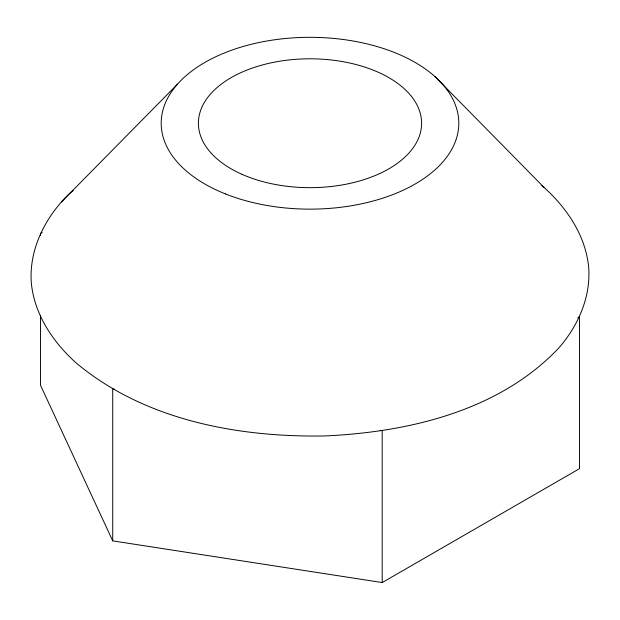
<?xml version="1.0" encoding="UTF-8"?>
<svg xmlns="http://www.w3.org/2000/svg" width="620" height="620" viewBox="0 0 620 620"><rect width="100%" height="100%" fill="white"/><g stroke="black" fill="none" stroke-linecap="round" stroke-linejoin="round"><path stroke-width="0.93" d="M177.452 84.188L61.473 201.903C41.858 224.208 28.9 253.371 31.372 283.449C34.588 314.735 53.002 342.101 75.934 362.762C144.321 420.042 237.359 437.387 324.462 435.961C408.309 432.202 498.759 411.107 558.527 348.3C578.142 325.996 591.1 296.833 588.628 266.755C585.412 235.468 566.998 208.103 544.066 187.442L434.837 76.477M61.473 201.903L68.378 194.564L73.144 190.441M42.175 232.446L40.509 233.415L40.509 235.344M577.825 317.758L579.491 316.789L579.491 468.658L382.207 582.56L112.716 540.872L40.509 385.284L40.509 315.634M114.63 389.298L112.716 389.004L112.716 540.872M380.3 430.396L382.207 430.691L382.207 582.56M541.865 185.737L544.066 187.442M225.657 194.006A148.8 85.909 0 0 0 458.335 130.014A148.8 85.909 0 0 0 246.008 45.671A148.8 85.909 0 0 0 225.657 194.006M242.063 174.352A111.6 64.434 0 0 0 420.647 131.642A111.6 64.434 0 0 0 267.29 63.705A111.6 64.434 0 0 0 242.063 174.352"/></g></svg>
